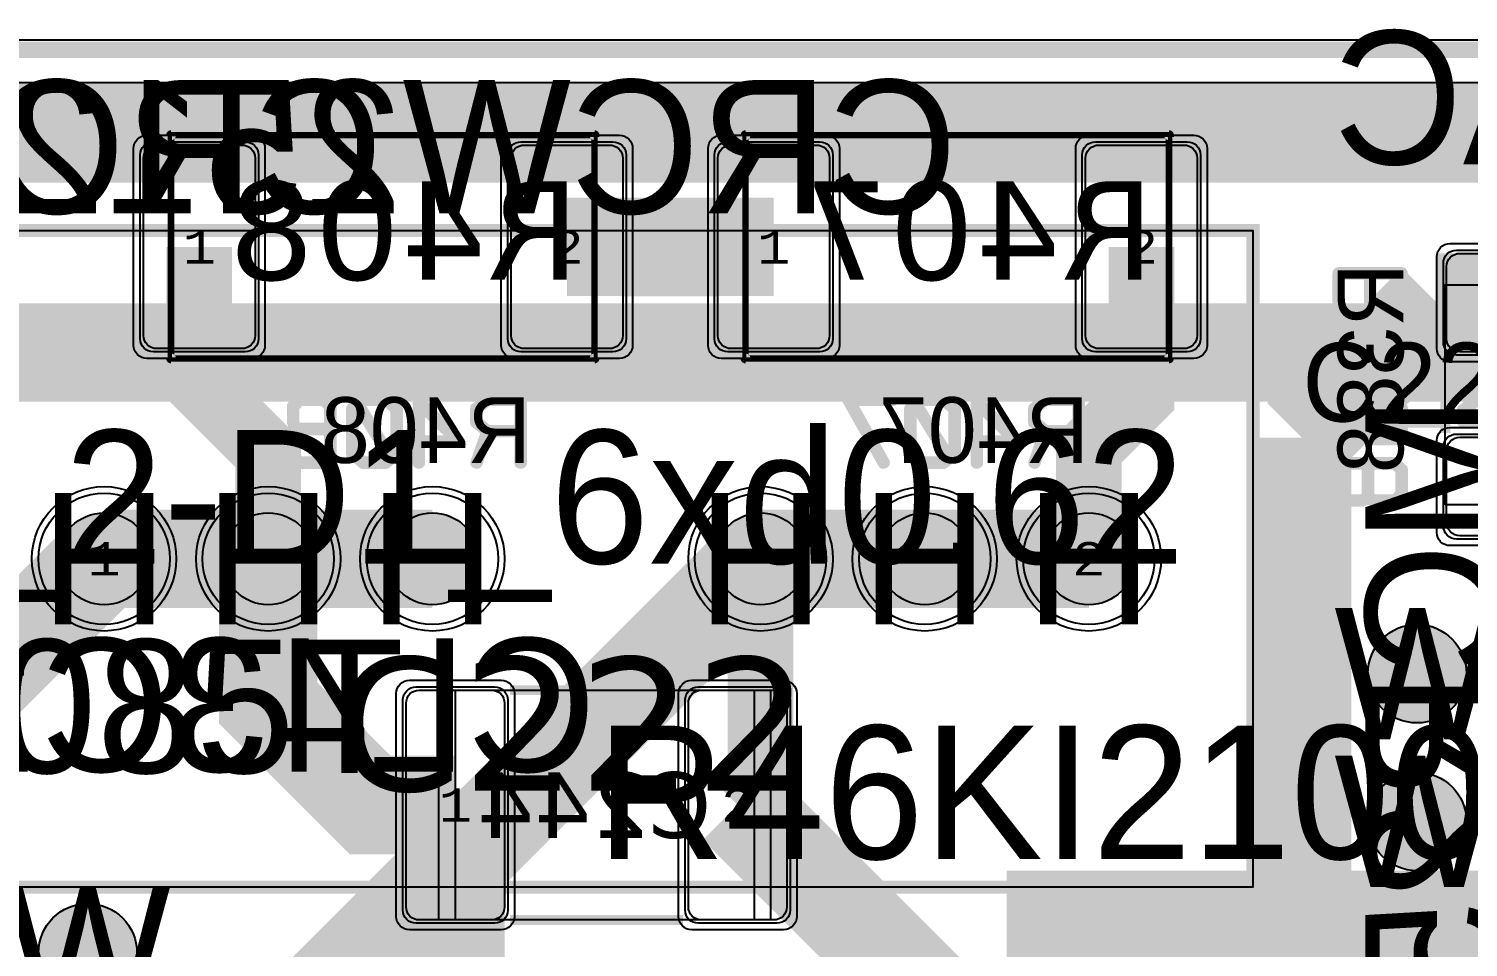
# Model space of a CAD drawing. Extents: x -23 to 289, y -67 to 135.
# Drawn here: x 94.85 to 116.78, y 121.34 to 135.32 of the extents above; entities that cross this region are included whole.
import ezdxf
from ezdxf.enums import TextEntityAlignment as Align

# ---------------------------------------------------------------- set-up
doc = ezdxf.new("R2010")
doc.units = 0
doc.header["$MEASUREMENT"] = 0
for name, color, linetype in [('ASSEMBLY_OUTLINES_BTM', 191, 'CONTINUOUS'), ('ASSEMBLY_OUTLINES_TOP', 102, 'CONTINUOUS'), ('ASSEMBLY_PART_NUMBERS_BTM', 191, 'CONTINUOUS'), ('ASSEMBLY_PART_NUMBERS_TOP', 102, 'CONTINUOUS'), ('ASSEMBLY_REF_DES_BTM', 191, 'CONTINUOUS'), ('ASSEMBLY_REF_DES_TOP', 102, 'CONTINUOUS'), ('BOARD_OUTLINE', 10, 'CONTINUOUS'), ('DRILL_DRAWING', 21, 'CONTINUOUS'), ('GENERATED_SILKSCREEN_BTM', 255, 'CONTINUOUS'), ('GENERATED_SILKSCREEN_TOP', 140, 'CONTINUOUS'), ('MANUFACTURING_OUTLINES', 10, 'CONTINUOUS'), ('MOUNTING_HOLE_PADS_LAYER14', 150, 'CONTINUOUS'), ('MOUNTING_HOLE_PADS_LAYER15', 230, 'CONTINUOUS'), ('MOUNTING_HOLES_LAYER_BOT17', 42, 'CONTINUOUS'), ('MOUNTING_HOLES_LAYER_TOP', 42, 'CONTINUOUS'), ('PART_HOLES_LAYER_BOTTOM', 30, 'CONTINUOUS'), ('PART_HOLES_LAYER_TOP', 30, 'CONTINUOUS'), ('PART_PADS_LAYER_BOTTOM', 230, 'CONTINUOUS'), ('PART_PADS_LAYER_TOP', 150, 'CONTINUOUS'), ('PART_PADS_SMD_BTM', 230, 'CONTINUOUS'), ('PIN_NUMBERS_BTM', 8, 'CONTINUOUS'), ('PIN_NUMBERS_TOP', 8, 'CONTINUOUS'), ('PLACEMENT_OUTLINES_BTM', 222, 'CONTINUOUS'), ('PLACEMENT_OUTLINES_TOP', 130, 'CONTINUOUS'), ('PLANE_DATA_LAYER_TOP', 150, 'CONTINUOUS'), ('PLANE_SHAPES_LAYER_TOP', 150, 'CONTINUOUS'), ('ROUTE_BORDER', 151, 'CONTINUOUS'), ('SILKSCREEN_OUTLINES_BTM', 211, 'CONTINUOUS'), ('SILKSCREEN_OUTLINES_TOP', 150, 'CONTINUOUS'), ('SILKSCREEN_REF_DES_BTM', 211, 'CONTINUOUS'), ('SILKSCREEN_REF_DES_TOP', 150, 'CONTINUOUS'), ('SOLDERMASK_PADS_BTM', 12, 'CONTINUOUS'), ('SOLDERMASK_PADS_TOP', 180, 'CONTINUOUS'), ('SOLDERPASTE_PADS_BTM', 12, 'CONTINUOUS'), ('TRACES_LAYER_BOTTOM', 230, 'CONTINUOUS'), ('TRACES_LAYER_TOP', 150, 'CONTINUOUS')]:
    doc.layers.add(name, color=color, linetype=linetype)
doc.styles.add('COURIER_NEW', font='COUR.TTF')
doc.styles.add('VERDANA', font='verdana.TTF')
doc.styles.add('VERIBEST_GERBER_0', font='txt')

msp = doc.modelspace()

# ---------------------------------------------------------------- hatches: boundary and pattern name
at = {"layer": 'MOUNTING_HOLES_LAYER_BOT17'}
h = msp.add_hatch(color=256, dxfattribs=at)
edge = h.paths.add_edge_path()
edge.add_arc((98.5, 127.25), 0.7, 0, 360)
h = msp.add_hatch(color=256, dxfattribs=at)
edge = h.paths.add_edge_path()
edge.add_arc((101, 127.25), 0.7, 0, 360)
h = msp.add_hatch(color=256, dxfattribs=at)
edge = h.paths.add_edge_path()
edge.add_arc((106, 127.25), 0.7, 0, 360)
h = msp.add_hatch(color=256, dxfattribs=at)
edge = h.paths.add_edge_path()
edge.add_arc((108.5, 127.25), 0.7, 0, 360)
h = msp.add_hatch(color=256, dxfattribs=at)
edge = h.paths.add_edge_path()
edge.add_arc((116, 125.5), 0.75, 0, 360)
h = msp.add_hatch(color=256, dxfattribs=at)
edge = h.paths.add_edge_path()
edge.add_arc((116, 123.25), 0.75, 0, 360)
h = msp.add_hatch(color=256, dxfattribs=at)
edge = h.paths.add_edge_path()
edge.add_arc((95.75, 121.25), 0.75, 0, 360)
at = {"layer": 'MOUNTING_HOLES_LAYER_TOP'}
h = msp.add_hatch(color=256, dxfattribs=at)
edge = h.paths.add_edge_path()
edge.add_arc((98.5, 127.25), 0.7, 0, 360)
h = msp.add_hatch(color=256, dxfattribs=at)
edge = h.paths.add_edge_path()
edge.add_arc((101, 127.25), 0.7, 0, 360)
h = msp.add_hatch(color=256, dxfattribs=at)
edge = h.paths.add_edge_path()
edge.add_arc((106, 127.25), 0.7, 0, 360)
h = msp.add_hatch(color=256, dxfattribs=at)
edge = h.paths.add_edge_path()
edge.add_arc((108.5, 127.25), 0.7, 0, 360)
h = msp.add_hatch(color=256, dxfattribs=at)
edge = h.paths.add_edge_path()
edge.add_arc((116, 125.5), 0.75, 0, 360)
h = msp.add_hatch(color=256, dxfattribs=at)
edge = h.paths.add_edge_path()
edge.add_arc((116, 123.25), 0.75, 0, 360)
h = msp.add_hatch(color=256, dxfattribs=at)
edge = h.paths.add_edge_path()
edge.add_arc((95.75, 121.25), 0.75, 0, 360)
at = {"layer": 'PART_HOLES_LAYER_BOTTOM'}
h = msp.add_hatch(color=256, dxfattribs=at)
edge = h.paths.add_edge_path()
edge.add_arc((96, 127.25), 0.7, 0, 360)
h = msp.add_hatch(color=256, dxfattribs=at)
edge = h.paths.add_edge_path()
edge.add_arc((111, 127.25), 0.7, 0, 360)
at = {"layer": 'PART_HOLES_LAYER_TOP'}
h = msp.add_hatch(color=256, dxfattribs=at)
edge = h.paths.add_edge_path()
edge.add_arc((96, 127.25), 0.7, 0, 360)
h = msp.add_hatch(color=256, dxfattribs=at)
edge = h.paths.add_edge_path()
edge.add_arc((111, 127.25), 0.7, 0, 360)
at = {"layer": 'PLANE_DATA_LAYER_TOP'}
h = msp.add_hatch(color=256, dxfattribs=at)
h.paths.add_polyline_path([(225.25, 119.5762, -0.414213562373095), (225.1738, 119.5), (215.5762, 119.5, -0.414213562373095), (215.5, 119.5762), (215.5, 124.999992, 0.414213562373095), (215.499992, 125), (207.750008, 125, 0.414213562373095), (207.75, 124.999992), (207.75, 114.250008, 0.414213562373095), (207.750008, 114.25), (211.4238, 114.25, -0.414213562373095), (211.5, 114.1738), (211.5, 113.470391, -0.549294281742291), (211.391453, 113.401397, 1.5732920387355804), (211.391453, 109.598603, -0.549294281742291), (211.5, 109.529609), (211.5, 108.8262, -0.414213562373095), (211.4238, 108.75), (207.781562, 108.75, -0.198913366334503), (207.72768, 108.772318), (205.02232, 111.477678, -0.1989099556854013), (205.000002, 111.531559), (205.000002, 111.53156), (205, 122.749992, 0.414213562373095), (204.999992, 122.75), (177.8262, 122.75, -0.414213562373095), (177.75, 122.8262), (177.75, 124.999992, 0.414213562373095), (177.749992, 125), (169.250008, 125, 0.414213562373095), (169.25, 124.999992), (169.25, 114.000008, 0.414213562373095), (169.250008, 114), (175.4238, 114, -0.414213562373095), (175.5, 113.9238), (175.5, 109.0762, -0.414213562373095), (175.4238, 109), (165.3262, 109, -0.414213562373095), (165.25, 109.0762), (165.25, 113.999992, 0.414213562373095), (165.249992, 114), (129.250004, 114, 0.2076843458612726), (129.249998, 113.999998), (121.522322, 106.27232, -0.1989133663344686), (121.46844, 106.250002), (118.5762, 106.25, -0.414213562373095), (118.5, 106.3262), (118.5, 113.9238, -0.414213562373095), (118.5762, 114), (122.749992, 114, 0.414213562373095), (122.75, 114.000008), (122.75, 117.999996), (122.749997, 118.000001), (121.500002, 119.249998, 0.2076843462257924), (121.499996, 119.25), (117.250008, 119.25, 0.414213562373095), (117.25, 119.249992), (117.25, 115.0762, -0.414213562373095), (117.1738, 115), (109.8262, 115, -0.414213562373095), (109.75, 115.0762), (109.75, 118.749992, 0.414213562373095), (109.749992, 118.75), (104.250008, 118.75, 0.414213562373095), (104.25, 118.749992), (104.25, 113.500008, 0.414213562373095), (104.250008, 113.5), (108.4238, 113.5, -0.414213562373095), (108.5, 113.4238), (108.5, 105.137606, -0.2028103208936766), (108.476868, 105.082923, 0.0037053987678001), (108.476076, 105.082143), (108.419326, 105.025392, -0.3907805220942001), (108.31608, 105.021225, 0.6393887992219746), (105.35, 103.650001), (105.35, 103.65, 0.9999999999999999), (108.95, 103.65), (108.95, 103.650001, 0.1780261626556951), (108.521225, 104.81608, -0.1780225483219831), (108.503074, 104.865443), (108.503074, 104.865445, -0.198909955685367), (108.525392, 104.919326), (108.582143, 104.976076, 0.0037053987678001), (108.582923, 104.976868, -0.2028103208936765), (108.637606, 105), (115.4238, 105, -0.414213562373095), (115.5, 104.9238), (115.5, 101.5762, -0.414213562373095), (115.4238, 101.5), (106.53156, 101.500002, -0.1989133663344686), (106.477678, 101.52232), (104.27232, 103.727678, -0.198909955685367), (104.250002, 103.781559), (104.250002, 103.78156), (104.25, 111.249992, 0.414213562373095), (104.249992, 111.25), (93.537401, 111.25, -0.2284127343392219), (93.477795, 111.278729, 0.4819743852275696), (91.522205, 111.278729, -0.2284127343392219), (91.462599, 111.25), (80.3262, 111.25, -0.414213562373095), (80.25, 111.3262), (80.25, 116.9238, -0.414213562373095), (80.3262, 117), (99.499996, 117, 0.2076843462257924), (99.500002, 117.000002), (102.977679, 120.477682, -0.1989133663344687), (103.031561, 120.5), (109.749992, 120.5, 0.414213562373095), (109.75, 120.500008), (109.75, 122.4238, -0.414213562373095), (109.8262, 122.5), (114.962599, 122.5, -0.2284127343392219), (115.022205, 122.471271, 0.4819743852275696), (116.977795, 122.471271, -0.2284127343392218), (117.037401, 122.5), (117.718438, 122.5, -0.1989133663344344), (117.77232, 122.477682), (119.499998, 120.750002, 0.2076843462257924), (119.500004, 120.75), (155.499992, 120.75, 0.414213562373095), (155.5, 120.750008), (155.5, 131.999992, 0.414213562373095), (155.499992, 132), (143.500008, 132, 0.414213562373095), (143.5, 131.999992), (143.5, 131.018157, -0.4963886627967157), (143.403312, 130.944763, 0.3060572352191522), (141.81043, 130.413742, -0.4928320379336264), (141.68957, 130.413742, 0.4928325361211599), (139.31043, 130.413742, -0.4928320379336264), (139.18957, 130.413742, 0.7163993986891759), (136.5, 129.500001), (136.5, 129.5, 0.1578489754835069), (136.784635, 128.62086, -0.1578452520740635), (136.799094, 128.5762, -0.414213562373095), (136.722894, 128.5), (135.5762, 128.5, -0.414213562373095), (135.5, 128.5762), (135.5, 134.4238, -0.414213562373095), (135.5762, 134.5), (186.882748, 134.5, -0.7831256784141153), (186.918214, 134.356357, 0.2785560001729296), (186.25, 133.25, 0.2879174967405436), (186.956907, 132.124145, -0.2879171479706643), (187, 132.055513), (187, 130.444487, -0.2879171479706643), (186.956907, 130.375855, 0.6278844034707702), (186.956907, 128.124145, -0.2879171479706643), (187, 128.055513), (187, 126.250008, 0.414213562373095), (187.000008, 126.25), (195.999992, 126.25, 0.414213562373095), (196, 126.250008), (196, 134.4238, -0.414213562373095), (196.0762, 134.5), (225.1738, 134.5, -0.414213562373095), (225.25, 134.4238)], flags=0)
h.paths.add_polyline_path([(170.9, 111.5, -0.9999999999999999), (175.1, 111.5, -0.9999999999999999)], flags=0)

# ---------------------------------------------------------------- linework, layer by layer
at = {"layer": 'ASSEMBLY_OUTLINES_BTM', "const_width": 0.1}
for points in [[(97.02, 130.3), (97.02, 133.7), (103.47, 133.7), (103.47, 130.3)], [(105.77, 130.3), (105.77, 133.7), (112.22, 133.7), (112.22, 130.3)]]:
    msp.add_lwpolyline(points, close=True, dxfattribs=at)
at = {"layer": 'ASSEMBLY_OUTLINES_BTM'}
for points in [[(116.43, 128.07), (116.43, 131.42), (119.07, 131.42), (119.07, 128.07)], [(101.35, 121.75), (101.35, 125.25), (106.15, 125.25), (106.15, 121.75)]]:
    msp.add_lwpolyline(points, close=True, dxfattribs=at)
at = {"layer": 'ASSEMBLY_OUTLINES_TOP', "const_width": 0.2}
msp.add_lwpolyline([(93.5, 122.25), (93.5, 132.25), (113.5, 132.25), (113.5, 122.25)], close=True, dxfattribs=at)
at = {"layer": 'BOARD_OUTLINE', "const_width": 0.25}
msp.add_lwpolyline([(0, 1.5), (0, 133.5, -0.4142135624), (1.5, 135), (278.5, 135, -0.4142135624), (280, 133.5), (280, 1.5, -0.4142135624), (278.5, 0), (1.5, 0, -0.4142135624)], format="xyb", close=True, dxfattribs=at)
at = {"layer": 'GENERATED_SILKSCREEN_BTM', "const_width": 0.15}
for points in [[(103.470005, 133.675), (103.469995, 133.675), (103.469995, 133.699995), (97.020005, 133.699995), (97.020005, 133.675), (97.019995, 133.675), (97.019995, 133.7, -0.4142135624), (97.02, 133.700005), (103.47, 133.700005, -0.4142135624), (103.470005, 133.7), (103.470005, 133.675)], [(112.220005, 133.675), (112.219995, 133.675), (112.219995, 133.699995), (105.770005, 133.699995), (105.770005, 133.675), (105.769995, 133.675), (105.769995, 133.7, -0.4142135624), (105.77, 133.700005), (112.22, 133.700005, -0.4142135624), (112.220005, 133.7), (112.220005, 133.675)], [(103.470005, 130.3, -0.4142135624), (103.47, 130.299995), (97.02, 130.299995, -0.4142135624), (97.019995, 130.3), (97.019995, 130.325), (97.020005, 130.325), (97.020005, 130.300005), (103.469995, 130.300005), (103.469995, 130.325), (103.470005, 130.325), (103.470005, 130.3)], [(112.220005, 130.3, -0.4142135624), (112.22, 130.299995), (105.77, 130.299995, -0.4142135624), (105.769995, 130.3), (105.769995, 130.325), (105.770005, 130.325), (105.770005, 130.300005), (112.219995, 130.300005), (112.219995, 130.325), (112.220005, 130.325), (112.220005, 130.3)], [(116.430005, 129.166164, 1.1642e-05), (116.429995, 129.166156), (116.429995, 130.333844, 1.1642e-05), (116.430005, 130.333836), (116.430005, 129.166164)], [(104.819515, 125.250005, 1.10969e-05), (104.819508, 125.249995), (102.180492, 125.249995, 1.10969e-05), (102.180485, 125.250005), (104.819515, 125.250005)], [(104.819515, 121.749995), (102.180485, 121.749995, 1.10969e-05), (102.180492, 121.750005), (104.819508, 121.750005, 1.10969e-05), (104.819515, 121.749995)]]:
    msp.add_lwpolyline(points, format="xyb", dxfattribs=at)
for points in [[(115.166, 130.907), (115.164, 130.904), (115.159, 130.903), (115.154, 130.9), (115.149, 130.9), (114.943, 130.9), (114.938, 130.9), (114.935, 130.903), (114.932, 130.903), (114.931, 130.904), (114.93, 130.905), (114.927, 130.907), (114.79, 131.077), (114.788, 131.082), (114.787, 131.085), (114.786, 131.09), (114.786, 131.594), (114.788, 131.603), (114.793, 131.608), (114.799, 131.614), (114.806, 131.616), (115.766, 131.616), (115.774, 131.614), (115.779, 131.609), (115.782, 131.603), (115.783, 131.596), (115.782, 131.588), (115.779, 131.581), (115.774, 131.576), (115.766, 131.574), (115.306, 131.574), (115.306, 131.104), (115.772, 130.94), (115.779, 130.936), (115.783, 130.929), (115.784, 130.921), (115.782, 130.915), (115.779, 130.909), (115.773, 130.904), (115.767, 130.901), (115.759, 130.903), (115.293, 131.067), (115.166, 130.907)], [(114.827, 131.574), (114.827, 131.095), (114.953, 130.94), (115.139, 130.94), (115.266, 131.095), (115.266, 131.574), (114.827, 131.574)], [(115.782, 130.493), (115.645, 130.662), (115.64, 130.667), (115.637, 130.668), (115.634, 130.668), (115.627, 130.667), (115.62, 130.663), (115.615, 130.658), (115.611, 130.652), (115.61, 130.645), (115.612, 130.638), (115.745, 130.475), (115.745, 130.152), (115.619, 129.996), (115.433, 129.996), (115.306, 130.15), (115.306, 130.316), (115.304, 130.324), (115.3, 130.329), (115.293, 130.332), (115.286, 130.333), (115.279, 130.332), (115.272, 130.329), (115.268, 130.324), (115.266, 130.316), (115.266, 130.15), (115.139, 129.996), (114.953, 129.996), (114.827, 130.152), (114.827, 130.475), (114.96, 130.638), (114.962, 130.645), (114.961, 130.652), (114.958, 130.658), (114.952, 130.663), (114.946, 130.667), (114.939, 130.668), (114.935, 130.668), (114.932, 130.667), (114.927, 130.662), (114.79, 130.493), (114.789, 130.49), (114.788, 130.487), (114.787, 130.486), (114.786, 130.482), (114.786, 130.145), (114.787, 130.14), (114.788, 130.138), (114.789, 130.135), (114.79, 130.132), (114.927, 129.963), (114.932, 129.96), (114.936, 129.959), (114.939, 129.957), (114.943, 129.956), (115.149, 129.956), (115.152, 129.957), (115.159, 129.959), (115.164, 129.96), (115.166, 129.963), (115.286, 130.11), (115.406, 129.963), (115.408, 129.962), (115.41, 129.96), (115.411, 129.959), (115.413, 129.959), (115.42, 129.957), (115.423, 129.956), (115.629, 129.956), (115.634, 129.957), (115.638, 129.959), (115.642, 129.96), (115.645, 129.963), (115.782, 130.132), (115.784, 130.136), (115.785, 130.137), (115.785, 130.14), (115.786, 130.141), (115.786, 130.142), (115.786, 130.145), (115.786, 130.482), (115.785, 130.486), (115.784, 130.49), (115.782, 130.493)], [(98.8595, 129.324), (98.8915, 129.228), (98.8595, 129.132), (98.8595, 129.129), (98.8585, 129.125), (98.8585, 128.816), (98.8585, 128.813), (98.8595, 128.81), (98.8605, 128.806), (98.8645, 128.802), (98.9645, 128.699), (98.9695, 128.695), (98.9745, 128.694), (98.9785, 128.693), (99.3455, 128.693), (99.3485, 128.693), (99.3515, 128.694), (99.3555, 128.695), (99.3595, 128.699), (99.4595, 128.802), (99.4645, 128.806), (99.4655, 128.81), (99.4655, 128.816), (99.4655, 129.125), (99.4655, 129.129), (99.4655, 129.131), (99.4645, 129.132), (99.4325, 129.228), (99.4645, 129.324), (99.4655, 129.325), (99.4655, 129.331), (99.4655, 129.571), (99.4655, 129.575), (99.4645, 129.58), (99.4595, 129.585), (99.3595, 129.688), (99.3555, 129.691), (99.3515, 129.692), (99.3485, 129.693), (99.3455, 129.693), (98.9785, 129.693), (98.9745, 129.692), (98.9695, 129.691), (98.9645, 129.688), (98.8645, 129.585), (98.8605, 129.579), (98.8595, 129.575), (98.8585, 129.571), (98.8585, 129.331), (98.8585, 129.327), (98.8595, 129.325), (98.8595, 129.324)], [(99.4255, 129.56), (99.4255, 129.333), (99.3985, 129.247), (98.9275, 129.247), (98.8985, 129.333), (98.8985, 129.56), (98.9875, 129.652), (99.3355, 129.652), (99.4255, 129.56)], [(100.4665, 129.552), (100.2985, 129.689), (100.2945, 129.69), (100.2925, 129.691), (100.2905, 129.692), (100.2865, 129.693), (99.9495, 129.693), (99.9455, 129.692), (99.9435, 129.691), (99.9405, 129.69), (99.9365, 129.689), (99.7685, 129.552), (99.7655, 129.547), (99.7645, 129.543), (99.7625, 129.54), (99.7615, 129.536), (99.7615, 128.85), (99.7625, 128.847), (99.7645, 128.84), (99.7655, 128.838), (99.7685, 128.834), (99.9365, 128.697), (99.9405, 128.696), (99.9435, 128.695), (99.9445, 128.694), (99.9465, 128.693), (99.9495, 128.693), (100.2865, 128.693), (100.2905, 128.694), (100.2945, 128.695), (100.2985, 128.697), (100.4665, 128.834), (100.4695, 128.836), (100.4705, 128.837), (100.4725, 128.84), (100.4745, 128.847), (100.4755, 128.85), (100.4755, 129.536), (100.4745, 129.54), (100.4725, 129.543), (100.4715, 129.547), (100.4665, 129.552)], [(100.3435, 128.784), (100.2805, 128.734), (99.9575, 128.734), (99.8015, 128.86), (99.8015, 129.526), (99.8605, 129.573), (100.3435, 128.784)], [(100.4345, 129.526), (100.4345, 128.86), (100.3755, 128.81), (99.8915, 129.599), (99.9575, 129.652), (100.2805, 129.652), (100.4345, 129.526)], [(100.8135, 128.713), (100.8125, 128.705), (100.8075, 128.7), (100.8005, 128.697), (100.7935, 128.696), (100.7865, 128.697), (100.7805, 128.7), (100.7755, 128.705), (100.7735, 128.713), (100.7735, 129.016), (100.7265, 129.016), (100.7195, 129.018), (100.7135, 129.022), (100.7105, 129.029), (100.7095, 129.036), (100.7105, 129.044), (100.7135, 129.051), (100.7195, 129.056), (100.7265, 129.057), (100.7735, 129.057), (100.7735, 129.645), (100.7745, 129.65), (100.7775, 129.654), (100.7815, 129.658), (100.7865, 129.661), (100.7925, 129.663), (100.7985, 129.664), (100.8035, 129.663), (100.8085, 129.659), (101.4155, 129.052), (101.4195, 129.046), (101.4215, 129.04), (101.4205, 129.034), (101.4165, 129.027), (101.4145, 129.022), (101.4105, 129.019), (101.4065, 129.017), (101.4015, 129.016), (100.8135, 129.016), (100.8135, 128.713)], [(101.3515, 129.057), (100.8135, 129.593), (100.8135, 129.057), (101.3515, 129.057)], [(101.6575, 129.313), (101.6545, 129.315), (101.6535, 129.32), (101.6515, 129.325), (101.6505, 129.33), (101.6505, 129.536), (101.6515, 129.541), (101.6535, 129.544), (101.6535, 129.547), (101.6545, 129.548), (101.6565, 129.549), (101.6575, 129.551), (101.8275, 129.689), (101.8325, 129.691), (101.8365, 129.692), (101.8405, 129.693), (102.3445, 129.693), (102.3535, 129.691), (102.3595, 129.686), (102.3645, 129.68), (102.3665, 129.673), (102.3665, 128.713), (102.3645, 128.705), (102.3595, 128.7), (102.3535, 128.697), (102.3465, 128.696), (102.3385, 128.697), (102.3315, 128.7), (102.3265, 128.705), (102.3245, 128.713), (102.3245, 129.173), (101.8545, 129.173), (101.6905, 128.707), (101.6865, 128.7), (101.6795, 128.696), (101.6725, 128.695), (101.6655, 128.697), (101.6595, 128.7), (101.6545, 128.705), (101.6525, 128.712), (101.6535, 128.72), (101.8175, 129.186), (101.6575, 129.313)], [(102.3245, 129.652), (101.8465, 129.652), (101.6905, 129.526), (101.6905, 129.34), (101.8465, 129.213), (102.3245, 129.213), (102.3245, 129.652)], [(107.892, 128.723), (107.894, 128.716), (107.893, 128.709), (107.889, 128.703), (107.883, 128.699), (107.876, 128.697), (107.869, 128.696), (107.863, 128.698), (107.858, 128.704), (107.319, 129.663), (107.317, 129.668), (107.317, 129.672), (107.317, 129.676), (107.319, 129.68), (107.322, 129.686), (107.326, 129.69), (107.331, 129.692), (107.336, 129.693), (108.011, 129.693), (108.018, 129.691), (108.024, 129.686), (108.027, 129.68), (108.028, 129.672), (108.027, 129.665), (108.024, 129.658), (108.018, 129.653), (108.011, 129.652), (107.37, 129.652), (107.892, 128.723)], [(108.966, 129.552), (108.798, 129.689), (108.794, 129.69), (108.792, 129.691), (108.79, 129.692), (108.786, 129.693), (108.449, 129.693), (108.445, 129.692), (108.443, 129.691), (108.44, 129.69), (108.436, 129.689), (108.268, 129.552), (108.265, 129.547), (108.264, 129.543), (108.262, 129.54), (108.261, 129.536), (108.261, 128.85), (108.262, 128.847), (108.264, 128.84), (108.265, 128.838), (108.268, 128.834), (108.436, 128.697), (108.44, 128.696), (108.443, 128.695), (108.444, 128.694), (108.446, 128.693), (108.449, 128.693), (108.786, 128.693), (108.79, 128.694), (108.794, 128.695), (108.798, 128.697), (108.966, 128.834), (108.969, 128.836), (108.97, 128.837), (108.972, 128.84), (108.974, 128.847), (108.975, 128.85), (108.975, 129.536), (108.974, 129.54), (108.972, 129.543), (108.971, 129.547), (108.966, 129.552)], [(108.843, 128.784), (108.78, 128.734), (108.457, 128.734), (108.301, 128.86), (108.301, 129.526), (108.36, 129.573), (108.843, 128.784)], [(108.934, 129.526), (108.934, 128.86), (108.875, 128.81), (108.391, 129.599), (108.457, 129.652), (108.78, 129.652), (108.934, 129.526)], [(109.313, 128.713), (109.312, 128.705), (109.307, 128.7), (109.3, 128.697), (109.293, 128.696), (109.286, 128.697), (109.28, 128.7), (109.275, 128.705), (109.273, 128.713), (109.273, 129.016), (109.226, 129.016), (109.219, 129.018), (109.213, 129.022), (109.21, 129.029), (109.209, 129.036), (109.21, 129.044), (109.213, 129.051), (109.219, 129.056), (109.226, 129.057), (109.273, 129.057), (109.273, 129.645), (109.274, 129.65), (109.277, 129.654), (109.281, 129.658), (109.286, 129.661), (109.292, 129.663), (109.298, 129.664), (109.303, 129.663), (109.308, 129.659), (109.915, 129.052), (109.919, 129.046), (109.921, 129.04), (109.92, 129.034), (109.916, 129.027), (109.914, 129.022), (109.91, 129.019), (109.906, 129.017), (109.901, 129.016), (109.313, 129.016), (109.313, 128.713)], [(109.851, 129.057), (109.313, 129.593), (109.313, 129.057), (109.851, 129.057)], [(110.157, 129.313), (110.154, 129.315), (110.153, 129.32), (110.151, 129.325), (110.15, 129.33), (110.15, 129.536), (110.151, 129.541), (110.153, 129.544), (110.153, 129.547), (110.154, 129.548), (110.156, 129.549), (110.157, 129.551), (110.327, 129.689), (110.332, 129.691), (110.336, 129.692), (110.34, 129.693), (110.844, 129.693), (110.853, 129.691), (110.859, 129.686), (110.864, 129.68), (110.866, 129.673), (110.866, 128.713), (110.864, 128.705), (110.859, 128.7), (110.853, 128.697), (110.846, 128.696), (110.838, 128.697), (110.831, 128.7), (110.826, 128.705), (110.824, 128.713), (110.824, 129.173), (110.354, 129.173), (110.19, 128.707), (110.186, 128.7), (110.179, 128.696), (110.172, 128.695), (110.165, 128.697), (110.159, 128.7), (110.154, 128.705), (110.152, 128.712), (110.153, 128.72), (110.317, 129.186), (110.157, 129.313)], [(110.824, 129.652), (110.346, 129.652), (110.19, 129.526), (110.19, 129.34), (110.346, 129.213), (110.824, 129.213), (110.824, 129.652)], [(115.155, 129.054), (115.251, 129.086), (115.347, 129.054), (115.35, 129.054), (115.354, 129.053), (115.663, 129.053), (115.666, 129.053), (115.669, 129.054), (115.673, 129.055), (115.677, 129.059), (115.78, 129.159), (115.784, 129.163), (115.785, 129.169), (115.786, 129.173), (115.786, 129.54), (115.786, 129.543), (115.785, 129.546), (115.784, 129.55), (115.78, 129.554), (115.677, 129.654), (115.673, 129.658), (115.669, 129.66), (115.663, 129.66), (115.354, 129.66), (115.35, 129.66), (115.348, 129.66), (115.347, 129.659), (115.251, 129.627), (115.155, 129.659), (115.154, 129.66), (115.148, 129.66), (114.908, 129.66), (114.904, 129.66), (114.899, 129.658), (114.894, 129.654), (114.791, 129.554), (114.788, 129.55), (114.787, 129.546), (114.786, 129.543), (114.786, 129.54), (114.786, 129.173), (114.787, 129.169), (114.788, 129.163), (114.791, 129.159), (114.894, 129.059), (114.9, 129.055), (114.904, 129.054), (114.908, 129.053), (115.148, 129.053), (115.152, 129.053), (115.154, 129.054), (115.155, 129.054)], [(114.919, 129.62), (115.146, 129.62), (115.232, 129.593), (115.232, 129.122), (115.146, 129.093), (114.919, 129.093), (114.827, 129.181), (114.827, 129.53), (114.919, 129.62)], [(115.358, 129.62), (115.654, 129.62), (115.745, 129.53), (115.745, 129.181), (115.654, 129.093), (115.358, 129.093), (115.272, 129.122), (115.272, 129.593), (115.358, 129.62)], [(99.4255, 129.121), (99.4255, 128.825), (99.3355, 128.734), (98.9875, 128.734), (98.8985, 128.825), (98.8985, 129.121), (98.9275, 129.207), (99.3985, 129.207), (99.4255, 129.121)], [(115.155, 128.118), (115.251, 128.15), (115.347, 128.118), (115.35, 128.118), (115.354, 128.117), (115.663, 128.117), (115.666, 128.117), (115.669, 128.118), (115.673, 128.119), (115.677, 128.123), (115.78, 128.223), (115.784, 128.227), (115.785, 128.233), (115.786, 128.237), (115.786, 128.604), (115.786, 128.607), (115.785, 128.61), (115.784, 128.614), (115.78, 128.618), (115.677, 128.718), (115.673, 128.722), (115.669, 128.724), (115.663, 128.724), (115.354, 128.724), (115.35, 128.724), (115.348, 128.724), (115.347, 128.723), (115.251, 128.691), (115.155, 128.723), (115.154, 128.724), (115.148, 128.724), (114.908, 128.724), (114.904, 128.724), (114.899, 128.722), (114.894, 128.718), (114.791, 128.618), (114.788, 128.614), (114.787, 128.61), (114.786, 128.607), (114.786, 128.604), (114.786, 128.237), (114.787, 128.233), (114.788, 128.227), (114.791, 128.223), (114.894, 128.123), (114.9, 128.119), (114.904, 128.118), (114.908, 128.117), (115.148, 128.117), (115.152, 128.117), (115.154, 128.118), (115.155, 128.118)], [(114.919, 128.684), (115.146, 128.684), (115.232, 128.657), (115.232, 128.186), (115.146, 128.157), (114.919, 128.157), (114.827, 128.245), (114.827, 128.594), (114.919, 128.684)], [(115.358, 128.684), (115.654, 128.684), (115.745, 128.594), (115.745, 128.245), (115.654, 128.157), (115.358, 128.157), (115.272, 128.186), (115.272, 128.657), (115.358, 128.684)]]:
    msp.add_lwpolyline(points, dxfattribs=at)
at = {"layer": 'GENERATED_SILKSCREEN_TOP', "const_width": 0.15}
msp.add_lwpolyline([(93.5, 122.25), (93.5, 132.25), (113.5, 132.25), (113.5, 122.25)], close=True, dxfattribs=at)
for points in [[(114.6244, 129.3244), (114.4228, 129.4888), (114.4168, 129.4924), (114.4156, 129.4972), (114.4132, 129.502), (114.412, 129.508), (114.412, 130.3312), (114.4132, 130.3372), (114.4156, 130.342), (114.418, 130.3444), (114.4192, 130.3468), (114.4216, 130.3504), (114.6244, 130.5148), (114.628, 130.516), (114.6316, 130.5172), (114.6328, 130.5184), (114.6376, 130.5196), (115.042, 130.5196), (115.048, 130.5184), (115.0504, 130.5172), (115.054, 130.516), (115.0576, 130.5148), (115.2604, 130.3504), (115.2652, 130.3444), (115.2676, 130.3348), (115.2664, 130.3276), (115.264, 130.3216), (115.2604, 130.3168), (115.2544, 130.312), (115.2484, 130.3084), (115.2424, 130.3072), (115.2364, 130.3072), (115.2316, 130.3108), (115.0336, 130.4704), (114.646, 130.4704), (114.4612, 130.3192), (114.4612, 129.52), (114.646, 129.3688), (115.0336, 129.3688), (115.2316, 129.5284), (115.2364, 129.5308), (115.2424, 129.532), (115.2484, 129.5308), (115.2544, 129.5272), (115.2604, 129.5224), (115.264, 129.5164), (115.2664, 129.5092), (115.2676, 129.502), (115.2652, 129.4948), (115.2604, 129.4888), (115.0576, 129.3244), (115.0528, 129.322), (115.0516, 129.3208), (115.048, 129.3208), (115.0468, 129.3196), (115.0456, 129.3196), (115.042, 129.3196), (114.6376, 129.3196), (114.6328, 129.3208), (114.628, 129.322), (114.6244, 129.3244)], [(116.1904, 130.5148), (116.392, 130.3504), (116.3956, 130.3444), (116.3968, 130.3396), (116.3992, 130.336), (116.4004, 130.3312), (116.4004, 130.1668), (116.3992, 130.162), (116.3968, 130.1548), (116.3956, 130.1488), (116.392, 130.1464), (115.5928, 129.4972), (115.5928, 129.3688), (116.3764, 129.3688), (116.3848, 129.3664), (116.392, 129.3616), (116.3956, 129.3532), (116.3968, 129.3436), (116.3956, 129.3352), (116.392, 129.3268), (116.3848, 129.322), (116.3764, 129.3196), (115.5676, 129.3196), (115.558, 129.322), (115.552, 129.328), (115.546, 129.334), (115.5436, 129.3436), (115.5436, 129.508), (115.5448, 129.5116), (115.5472, 129.52), (115.5496, 129.5236), (115.552, 129.526), (115.5544, 129.5284), (116.3524, 130.1788), (116.3524, 130.3192), (116.1652, 130.4704), (115.7776, 130.4704), (115.582, 130.3108), (115.5736, 130.3084), (115.5652, 130.3096), (115.558, 130.3132), (115.5532, 130.3204), (115.5484, 130.3276), (115.5472, 130.336), (115.5472, 130.3408), (115.5484, 130.3444), (115.5544, 130.3504), (115.756, 130.5148), (115.7608, 130.516), (115.7644, 130.5172), (115.7656, 130.5184), (115.7704, 130.5196), (116.1748, 130.5196), (116.1796, 130.5184), (116.1808, 130.5184), (116.182, 130.5172), (116.1856, 130.516), (116.1904, 130.5148)], [(116.9116, 130.4704), (116.716, 130.3108), (116.7076, 130.3084), (116.6992, 130.3096), (116.692, 130.3132), (116.6872, 130.3204), (116.6824, 130.3276), (116.6812, 130.336), (116.6812, 130.3408), (116.6824, 130.3444), (116.6884, 130.3504), (116.89, 130.5148)], [(117.5104, 129.3196), (116.7016, 129.3196), (116.692, 129.322), (116.686, 129.328), (116.68, 129.334), (116.6776, 129.3436), (116.6776, 129.508), (116.6788, 129.5116), (116.6812, 129.52), (116.6836, 129.5236), (116.686, 129.526), (116.6884, 129.5284), (117.4864, 130.1788)], [(117.526, 130.1464), (116.7268, 129.4972), (116.7268, 129.3688), (117.5104, 129.3688)]]:
    msp.add_lwpolyline(points, dxfattribs=at)
at = {"layer": 'MANUFACTURING_OUTLINES'}
msp.add_lwpolyline([(280.150405, 1.5, -0.4142135624), (278.5, -0.150405), (1.5, -0.150405, -0.4142135624), (-0.150405, 1.5), (-0.150405, 133.5, -0.4142135624), (1.5, 135.150405), (278.5, 135.150405, -0.4142135624), (280.150405, 133.5)], format="xyb", close=True, dxfattribs=at)
at = {"layer": 'MOUNTING_HOLE_PADS_LAYER14'}
for centre in [(98.5, 127.25), (101, 127.25), (106, 127.25), (108.5, 127.25)]:
    msp.add_circle(centre, 1, dxfattribs=at)
at = {"layer": 'MOUNTING_HOLE_PADS_LAYER15'}
for centre in [(98.5, 127.25), (101, 127.25), (106, 127.25), (108.5, 127.25)]:
    msp.add_circle(centre, 1, dxfattribs=at)
at = {"layer": 'MOUNTING_HOLES_LAYER_BOT17'}
for centre, radius in [((98.5, 127.25), 0.7), ((101, 127.25), 0.7), ((106, 127.25), 0.7), ((108.5, 127.25), 0.7), ((116, 125.5), 0.75), ((116, 123.25), 0.75), ((95.75, 121.25), 0.75)]:
    msp.add_circle(centre, radius, dxfattribs=at)
at = {"layer": 'MOUNTING_HOLES_LAYER_TOP'}
for centre, radius in [((98.5, 127.25), 0.7), ((101, 127.25), 0.7), ((106, 127.25), 0.7), ((108.5, 127.25), 0.7), ((116, 125.5), 0.75), ((116, 123.25), 0.75), ((95.75, 121.25), 0.75)]:
    msp.add_circle(centre, radius, dxfattribs=at)
at = {"layer": 'PART_HOLES_LAYER_BOTTOM'}
for centre in [(96, 127.25), (111, 127.25)]:
    msp.add_circle(centre, 0.7, dxfattribs=at)
at = {"layer": 'PART_HOLES_LAYER_TOP'}
for centre in [(96, 127.25), (111, 127.25)]:
    msp.add_circle(centre, 0.7, dxfattribs=at)
at = {"layer": 'PART_PADS_LAYER_BOTTOM'}
for centre in [(96, 127.25), (111, 127.25)]:
    msp.add_circle(centre, 1, dxfattribs=at)
at = {"layer": 'PART_PADS_LAYER_TOP'}
for centre in [(96, 127.25), (111, 127.25)]:
    msp.add_circle(centre, 1, dxfattribs=at)
at = {"layer": 'PART_PADS_SMD_BTM'}
for points in [[(98.15, 133.6, -0.4142135624), (98.35, 133.4), (98.35, 130.6, -0.4142135624), (98.15, 130.4), (96.75, 130.4, -0.4142135624), (96.55, 130.6), (96.55, 133.4, -0.4142135624), (96.75, 133.6)], [(103.75, 133.6, -0.4142135624), (103.95, 133.4), (103.95, 130.6, -0.4142135624), (103.75, 130.4), (102.35, 130.4, -0.4142135624), (102.15, 130.6), (102.15, 133.4, -0.4142135624), (102.35, 133.6)], [(106.9, 133.6, -0.4142135624), (107.1, 133.4), (107.1, 130.6, -0.4142135624), (106.9, 130.4), (105.5, 130.4, -0.4142135624), (105.3, 130.6), (105.3, 133.4, -0.4142135624), (105.5, 133.6)], [(112.5, 133.6, -0.4142135624), (112.7, 133.4), (112.7, 130.6, -0.4142135624), (112.5, 130.4), (111.1, 130.4, -0.4142135624), (110.9, 130.6), (110.9, 133.4, -0.4142135624), (111.1, 133.6)], [(116.4, 131.75, -0.4142135624), (116.6, 131.95), (118.9, 131.95, -0.4142135624), (119.1, 131.75), (119.1, 130.55, -0.4142135624), (118.9, 130.35), (116.6, 130.35, -0.4142135624), (116.4, 130.55)], [(116.4, 128.95, -0.4142135624), (116.6, 129.15), (118.9, 129.15, -0.4142135624), (119.1, 128.95), (119.1, 127.75, -0.4142135624), (118.9, 127.55), (116.6, 127.55, -0.4142135624), (116.4, 127.75)], [(101.95, 125.3, -0.4142135624), (102.15, 125.1), (102.15, 121.9, -0.4142135624), (101.95, 121.7), (100.75, 121.7, -0.4142135624), (100.55, 121.9), (100.55, 125.1, -0.4142135624), (100.75, 125.3)], [(106.25, 125.3, -0.4142135624), (106.45, 125.1), (106.45, 121.9, -0.4142135624), (106.25, 121.7), (105.05, 121.7, -0.4142135624), (104.85, 121.9), (104.85, 125.1, -0.4142135624), (105.05, 125.3)]]:
    msp.add_lwpolyline(points, format="xyb", close=True, dxfattribs=at)
at = {"layer": 'PLACEMENT_OUTLINES_BTM'}
for points in [[(97.02, 130.3), (97.02, 133.7), (103.47, 133.7), (103.47, 130.3)], [(105.77, 130.3), (105.77, 133.7), (112.22, 133.7), (112.22, 130.3)], [(116.43, 128.07), (116.43, 131.42), (119.07, 131.42), (119.07, 128.07)], [(101.1, 121.75), (101.1, 125.25), (105.9, 125.25), (105.9, 121.75)]]:
    msp.add_lwpolyline(points, close=True, dxfattribs=at)
at = {"layer": 'PLACEMENT_OUTLINES_TOP'}
msp.add_lwpolyline([(93.5, 122.25), (93.5, 132.25), (113.5, 132.25), (113.5, 122.25)], close=True, dxfattribs=at)
at = {"layer": 'PLANE_SHAPES_LAYER_TOP'}
msp.add_solid([(109.75, 120.75), (117.75, 120.75), (109.75, 122.5), (117.75, 122.5)], dxfattribs=at)
at = {"layer": 'ROUTE_BORDER'}
msp.add_lwpolyline([(0.635, 2.135), (0.635, 133, -0.4142135624), (2.135, 134.5), (278, 134.5, -0.4142135624), (279.5, 133), (279.5, 2.135, -0.4142135624), (278, 0.635), (2.135, 0.635, -0.4142135624)], format="xyb", close=True, dxfattribs=at)
at = {"layer": 'SILKSCREEN_OUTLINES_BTM'}
for points in [[(97.02, 130.3), (97.02, 133.7), (103.47, 133.7), (103.47, 130.3)], [(105.77, 130.3), (105.77, 133.7), (112.22, 133.7), (112.22, 130.3)], [(116.43, 128.07), (116.43, 131.42), (119.07, 131.42), (119.07, 128.07)], [(101.1, 121.75), (101.1, 125.25), (105.9, 125.25), (105.9, 121.75)]]:
    msp.add_lwpolyline(points, close=True, dxfattribs=at)
at = {"layer": 'SILKSCREEN_OUTLINES_TOP'}
msp.add_lwpolyline([(93.5, 122.25), (93.5, 132.25), (113.5, 132.25), (113.5, 122.25)], close=True, dxfattribs=at)
at = {"layer": 'SOLDERMASK_PADS_BTM'}
for points in [[(98.25, 133.7, -0.4142135624), (98.45, 133.5), (98.45, 130.5, -0.4142135624), (98.25, 130.3), (96.65, 130.3, -0.4142135624), (96.45, 130.5), (96.45, 133.5, -0.4142135624), (96.65, 133.7)], [(103.85, 133.7, -0.4142135624), (104.05, 133.5), (104.05, 130.5, -0.4142135624), (103.85, 130.3), (102.25, 130.3, -0.4142135624), (102.05, 130.5), (102.05, 133.5, -0.4142135624), (102.25, 133.7)], [(107, 133.7, -0.4142135624), (107.2, 133.5), (107.2, 130.5, -0.4142135624), (107, 130.3), (105.4, 130.3, -0.4142135624), (105.2, 130.5), (105.2, 133.5, -0.4142135624), (105.4, 133.7)], [(112.6, 133.7, -0.4142135624), (112.8, 133.5), (112.8, 130.5, -0.4142135624), (112.6, 130.3), (111, 130.3, -0.4142135624), (110.8, 130.5), (110.8, 133.5, -0.4142135624), (111, 133.7)], [(116.3, 131.85, -0.4142135624), (116.5, 132.05), (119, 132.05, -0.4142135624), (119.2, 131.85), (119.2, 130.45, -0.4142135624), (119, 130.25), (116.5, 130.25, -0.4142135624), (116.3, 130.45)], [(116.3, 129.05, -0.4142135624), (116.5, 129.25), (119, 129.25, -0.4142135624), (119.2, 129.05), (119.2, 127.65, -0.4142135624), (119, 127.45), (116.5, 127.45, -0.4142135624), (116.3, 127.65)], [(102.05, 125.4, -0.4142135624), (102.25, 125.2), (102.25, 121.8, -0.4142135624), (102.05, 121.6), (100.65, 121.6, -0.4142135624), (100.45, 121.8), (100.45, 125.2, -0.4142135624), (100.65, 125.4)], [(106.35, 125.4, -0.4142135624), (106.55, 125.2), (106.55, 121.8, -0.4142135624), (106.35, 121.6), (104.95, 121.6, -0.4142135624), (104.75, 121.8), (104.75, 125.2, -0.4142135624), (104.95, 125.4)]]:
    msp.add_lwpolyline(points, format="xyb", close=True, dxfattribs=at)
for centre in [(96, 127.25), (98.5, 127.25), (101, 127.25), (106, 127.25), (108.5, 127.25), (111, 127.25)]:
    msp.add_circle(centre, 1.1, dxfattribs=at)
at = {"layer": 'SOLDERMASK_PADS_TOP'}
for centre in [(96, 127.25), (98.5, 127.25), (101, 127.25), (106, 127.25), (108.5, 127.25), (111, 127.25)]:
    msp.add_circle(centre, 1.1, dxfattribs=at)
at = {"layer": 'SOLDERPASTE_PADS_BTM'}
for points in [[(98.1, 133.55, -0.4142135624), (98.3, 133.35), (98.3, 130.65, -0.4142135624), (98.1, 130.45), (96.8, 130.45, -0.4142135624), (96.6, 130.65), (96.6, 133.35, -0.4142135624), (96.8, 133.55)], [(103.7, 133.55, -0.4142135624), (103.9, 133.35), (103.9, 130.65, -0.4142135624), (103.7, 130.45), (102.4, 130.45, -0.4142135624), (102.2, 130.65), (102.2, 133.35, -0.4142135624), (102.4, 133.55)], [(106.85, 133.55, -0.4142135624), (107.05, 133.35), (107.05, 130.65, -0.4142135624), (106.85, 130.45), (105.55, 130.45, -0.4142135624), (105.35, 130.65), (105.35, 133.35, -0.4142135624), (105.55, 133.55)], [(112.45, 133.55, -0.4142135624), (112.65, 133.35), (112.65, 130.65, -0.4142135624), (112.45, 130.45), (111.15, 130.45, -0.4142135624), (110.95, 130.65), (110.95, 133.35, -0.4142135624), (111.15, 133.55)], [(116.45, 131.7, -0.4142135624), (116.65, 131.9), (118.85, 131.9, -0.4142135624), (119.05, 131.7), (119.05, 130.6, -0.4142135624), (118.85, 130.4), (116.65, 130.4, -0.4142135624), (116.45, 130.6)], [(116.45, 128.9, -0.4142135624), (116.65, 129.1), (118.85, 129.1, -0.4142135624), (119.05, 128.9), (119.05, 127.8, -0.4142135624), (118.85, 127.6), (116.65, 127.6, -0.4142135624), (116.45, 127.8)], [(101.9, 125.25, -0.4142135624), (102.1, 125.05), (102.1, 121.95, -0.4142135624), (101.9, 121.75), (100.8, 121.75, -0.4142135624), (100.6, 121.95), (100.6, 125.05, -0.4142135624), (100.8, 125.25)], [(106.2, 125.25, -0.4142135624), (106.4, 125.05), (106.4, 121.95, -0.4142135624), (106.2, 121.75), (105.1, 121.75, -0.4142135624), (104.9, 121.95), (104.9, 125.05, -0.4142135624), (105.1, 125.25)]]:
    msp.add_lwpolyline(points, format="xyb", close=True, dxfattribs=at)
at = {"layer": 'TRACES_LAYER_BOTTOM'}
for points, const_width in [([(106.2, 132), (105.025, 132), (105.020323, 131.995323), (104.229677, 131.995323), (104.225, 132), (103.05, 132)], 1.5), ([(97.45, 132), (97.45, 129.902), (98.5, 128.852), (98.5, 127.25)], 1), ([(111, 127.25), (111, 128.925), (111.8, 129.725), (111.8, 132)], 1), ([(114.246, 129.093478), (116.302522, 131.15)], 1.5), ([(116.302522, 131.15), (117.75, 131.15)], 1.5), ([(119.85, 116.35), (114.246, 121.954), (114.246, 129.093478)], 1.5), ([(96, 127.25), (93.219286, 124.469286), (91.367578, 124.469286)], 1.5), ([(98.5, 127.25), (96, 127.25)], 1.5), ([(98.5, 127.25), (101, 127.25)], 1.5), ([(101.35, 123.5), (100.05283, 123.5), (98.5, 125.05283), (98.5, 127.25)], 1.5), ([(106, 127.25), (108.5, 127.25)], 1.5), ([(108.5, 127.25), (111, 127.25)], 1.5), ([(106, 127.25), (106, 123.85), (105.65, 123.5)], 1), ([(101.35, 123.5), (101.35, 120.8), (104.244365, 117.905635), (105.594365, 117.905635), (107.15, 116.35)], 1.5), ([(105.65, 123.5), (111.325731, 117.824269), (113.522199, 117.824269), (119.85, 111.496468), (119.85, 103.65)], 1.5)]:
    msp.add_lwpolyline(points, dxfattribs=dict(at, const_width=const_width))
at = {"layer": 'TRACES_LAYER_TOP', "const_width": 1.5}
for points in [[(83.5, 124.75), (84.843503, 126.093503), (89.478641, 126.093503), (90.539301, 127.154163), (90.539301, 130.885779), (93.382326, 133.728804), (124.027646, 133.728804), (125.088306, 132.668144), (125.088306, 129.153295), (128.543601, 125.698), (146.842, 125.698), (149.79, 122.75)], [(120.46, 123.48), (120.46, 129.330322), (119.39934, 130.390982), (94.039951, 130.390982), (92.979291, 129.330322), (92.979291, 122.17482), (91.918631, 121.11416), (83.32584, 121.11416), (80.96, 123.48)], [(106, 127.25), (97.447991, 118.697991), (78.08843, 118.697991), (75.411628, 121.374793), (46.534793, 121.374793)]]:
    msp.add_lwpolyline(points, dxfattribs=at)

# ---------------------------------------------------------------- texts
at = {"layer": 'ASSEMBLY_PART_NUMBERS_BTM', "style": 'VERIBEST_GERBER_0', "text_generation_flag": 2}
for s, p in [('C3225X7T2J104K160AC', (145.25, 135.29)), ('CRCW2512100KJNEG', (100.25, 134.54)), ('CRCW2512100KJNEG', (109, 134.54)), ('CL43C102JIHNNNE', (103.5, 126.04))]:
    msp.add_text(s, height=2.032, dxfattribs=at).set_placement(p, align=Align.TOP_LEFT)
msp.add_text('MCR25JZHJ000', height=2.032, rotation=90, dxfattribs=at).set_placement((115.21, 129.75), align=Align.TOP_LEFT)
at = {"layer": 'ASSEMBLY_PART_NUMBERS_TOP', "style": 'VERIBEST_GERBER_0'}
for s, p in [('MGSHV-0_2-D1_6xd0.62', (81.5, 129.21)), ('IXTP96P085T', (83.5, 126.02)), ('R46KI21004001K1', (103.5, 124.71))]:
    msp.add_text(s, height=2.032, dxfattribs=at).set_placement(p, align=Align.TOP_LEFT)
at = {"layer": 'ASSEMBLY_REF_DES_BTM', "style": 'VERDANA', "text_generation_flag": 2}
for s, height, p in [('R408', 1.5, (103.25, 133)), ('R407', 1.5, (112, 133)), ('C244', 1, (105.25, 124))]:
    msp.add_text(s, height=height, dxfattribs=at).set_placement(p, align=Align.TOP_LEFT)
at = {"layer": 'ASSEMBLY_REF_DES_TOP', "style": 'VERDANA'}
msp.add_text('C222', height=2.03, dxfattribs=at).set_placement((99.5, 125.75), align=Align.TOP_LEFT)
at = {"layer": 'DRILL_DRAWING', "style": 'VERIBEST_GERBER_0'}
for s, p in [('H', (96, 127.25)), ('H', (98.5, 127.25)), ('H', (101, 127.25)), ('H', (106, 127.25)), ('H', (108.5, 127.25)), ('H', (111, 127.25)), ('W', (116, 125.5)), ('W', (116, 123.25)), ('W', (95.75, 121.25))]:
    msp.add_text(s, height=2, dxfattribs=at).set_placement(p, align=Align.MIDDLE_CENTER)
at = {"layer": 'PIN_NUMBERS_BTM', "style": 'COURIER_NEW'}
for s, p in [('1', (97.45, 132)), ('2', (103.05, 132)), ('1', (106.2, 132)), ('2', (111.8, 132)), ('1', (96, 127.25)), ('2', (111, 127.25)), ('1', (101.35, 123.5)), ('2', (105.65, 123.5))]:
    msp.add_text(s, height=0.508, dxfattribs=at).set_placement(p, align=Align.MIDDLE_CENTER)
at = {"layer": 'PIN_NUMBERS_TOP', "style": 'COURIER_NEW'}
for s, p in [('1', (97.45, 132)), ('2', (103.05, 132)), ('1', (106.2, 132)), ('2', (111.8, 132)), ('1', (96, 127.25)), ('2', (111, 127.25)), ('1', (101.35, 123.5)), ('2', (105.65, 123.5))]:
    msp.add_text(s, height=0.508, dxfattribs=at).set_placement(p, align=Align.MIDDLE_CENTER)
at = {"layer": 'SILKSCREEN_REF_DES_BTM', "style": 'VERIBEST_GERBER_0', "text_generation_flag": 2}
msp.add_text('R388', height=1, rotation=90, dxfattribs=at).set_placement((114.79, 131.75), align=Align.TOP_LEFT)
for s, p in [('R408', (102.5, 129.71)), ('R407', (111, 129.71))]:
    msp.add_text(s, height=1, dxfattribs=at).set_placement(p, align=Align.TOP_LEFT)
at = {"layer": 'SILKSCREEN_REF_DES_TOP', "style": 'VERIBEST_GERBER_0'}
msp.add_text('C222', height=1.2, dxfattribs=at).set_placement((114.25, 130.54), align=Align.TOP_LEFT)

doc.saveas('drawing.dxf')
